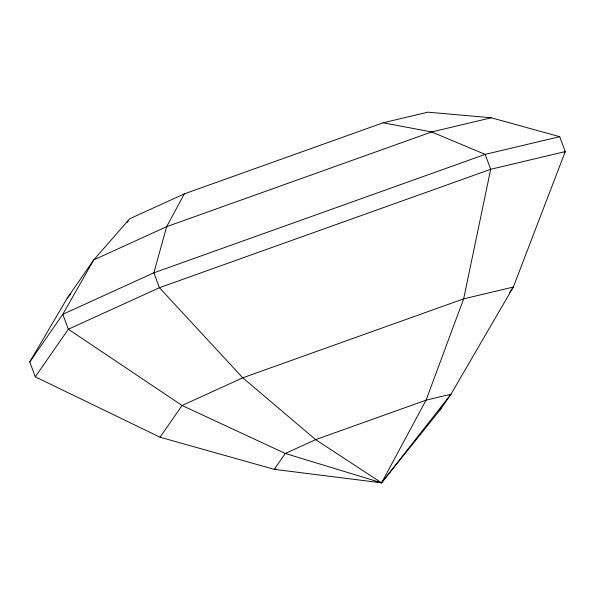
<?xml version="1.0" encoding="UTF-8"?>
<svg xmlns="http://www.w3.org/2000/svg" width="595" height="595" viewBox="0 0 595 595"><rect width="100%" height="100%" fill="white"/><g stroke="black" fill="none" stroke-linecap="round" stroke-linejoin="round"><path stroke-width="0.89" d="M184.346 193.851L166.637 226.688L153.867 272.815L159.415 287.72L242.782 377.81L315.647 439.638L381.573 482.828L439.913 410.134L450.928 394.262L513.344 287.05L565.25 151.591L559.709 136.679L491.306 117.78L427.842 112.172L383.113 122.793L184.346 193.851L129.695 218.752L93.772 259.889L67.339 297.976L29.75 361.931L35.291 376.836L160.04 437.221L274.273 469.343L381.573 482.828L450.928 394.262L426.072 400.167L315.647 439.638L285.288 453.472L274.273 469.343L276.05 468.92M376.196 481.563L381.573 482.828L426.072 400.167L463.639 298.854L490.689 169.292L485.148 154.388L431.658 131.941L383.113 122.793M442.643 405.284L439.913 410.134L438.225 410.9M29.75 361.931L62.787 314.324L93.772 259.889L166.637 226.688L431.658 131.941L491.306 117.78M127.085 222.515L128.133 221.005M35.291 376.836L68.336 329.228L159.415 287.72L490.689 169.292L565.25 151.591L564.201 153.101M160.04 437.221L182.063 405.478L242.782 377.81L463.639 298.854L513.344 287.05L509.67 292.346M67.339 297.976L70.887 293.759M559.709 136.679L485.148 154.388L153.867 272.815L62.787 314.324L68.336 329.228L182.063 405.478L285.288 453.472L381.573 482.828"/></g></svg>
